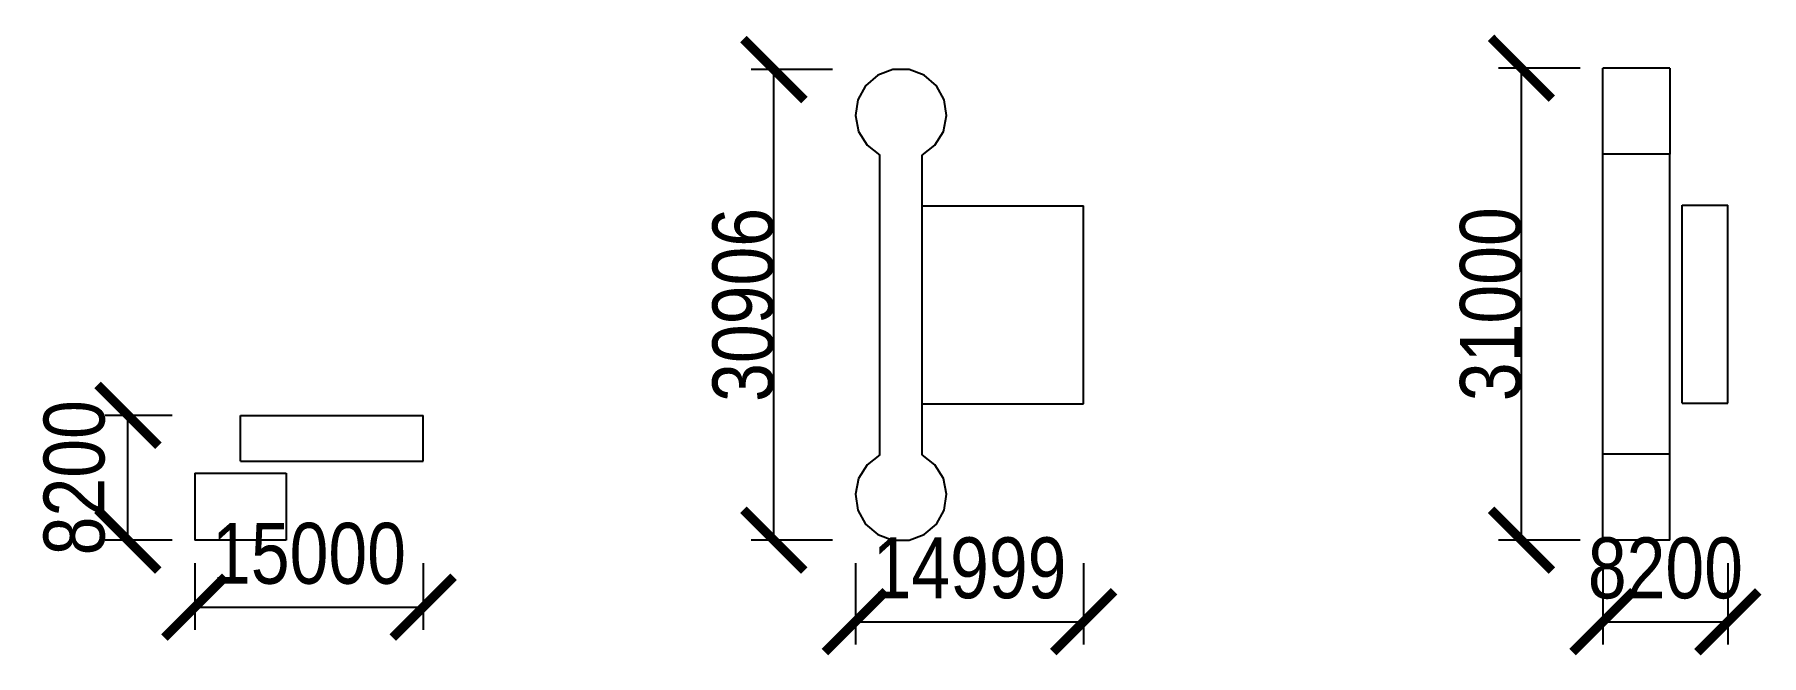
# Model space of a CAD drawing. Header units: millimetres. Extents: x -105 to 1029, y -76 to 332.
import ezdxf

# ---------------------------------------------------------------- set-up
doc = ezdxf.new("R2010")
doc.units = ezdxf.units.MM
doc.layers.add('DIM', color=5, linetype='Continuous')
doc.layers.add('OUTLINE', color=7, linetype='Continuous')
doc.styles.add('OpenSansCondensed-Light', font='OpenSansCondensed-Light.ttf')
doc.dimstyles.new('EZDXF', dxfattribs={"dimtxt": 0.25, "dimasz": 0.175, "dimexe": 0.375, "dimexo": 0.125, "dimgap": 0.1, "dimtad": 1, "dimlfac": 100, "dimzin": 12, "dimdsep": 46, "dimtxsty": 'OpenSansCondensed-Light', "dimblk": 'ARCHTICK', "dimcen": 2.5, "dimazin": 3, "dimtfac": 0.5, "dimtmove": 2, "dimatfit": 3})

# ---------------------------------------------------------------- blocks, each defined once
blk = doc.blocks.new('_ARCHTICK')
at = {"color": 0, "linetype": 'BYBLOCK', "const_width": 0.15}
blk.add_lwpolyline([(-0.5, -0.5), (0.5, 0.5)], dxfattribs=at)

msp = doc.modelspace()

# ---------------------------------------------------------------- linework, layer by layer
at = {"layer": 'OUTLINE'}
for points in [[(477.992, 252.998), (486.325, 259.499), (491.885, 268.487), (493.984, 278.846), (492.361, 289.289), (487.216, 298.521), (479.19, 305.397), (469.277, 309.062), (458.708, 309.062), (448.795, 305.397), (440.768, 298.521), (435.624, 289.289), (434, 278.846), (436.099, 268.487), (441.66, 259.499), (449.992, 252.998)], [(925.254, 253.467), (925.254, 257.236), (925.254, 261.005), (925.254, 264.774), (925.254, 268.542), (925.254, 272.311), (925.254, 276.08), (925.254, 279.849), (925.254, 283.618), (925.254, 287.387), (925.254, 291.156), (925.254, 294.925), (925.254, 298.693), (925.254, 302.462), (925.254, 306.231), (925.254, 310)], [(969.254, 310), (925.254, 310)], [(969.254, 310), (969.254, 306.231), (969.254, 302.462), (969.254, 298.693), (969.254, 294.925), (969.254, 291.156), (969.254, 287.387), (969.254, 283.618), (969.254, 279.849), (969.254, 276.08), (969.254, 272.311), (969.254, 268.542), (969.254, 264.774), (969.254, 261.005), (969.254, 257.236), (969.254, 253.467)], [(449.992, 56.064), (449.992, 252.998)], [(477.992, 56.064), (477.992, 252.998)], [(925.254, 56.533), (925.254, 253.467)], [(969.254, 253.467), (925.254, 253.467)], [(969.254, 56.533), (969.254, 253.467)], [(477.992, 219.531), (583.992, 219.531)], [(583.992, 89.531), (583.992, 219.531)], [(977.254, 90), (977.254, 220)], [(977.254, 220), (1007.254, 220)], [(1007.254, 90), (1007.254, 220)], [(30, 52), (30, 82)], [(30, 82), (150, 82)], [(150, 52), (150, 82)], [(477.992, 89.531), (583.992, 89.531)], [(977.254, 90), (1007.254, 90)], [(30, 52), (150, 52)], [(449.992, 56.064), (441.66, 49.562), (436.099, 40.575), (434, 30.216), (435.624, 19.773), (440.768, 10.541), (448.795, 3.665), (458.708, 0), (469.277, 0), (479.19, 3.665), (487.216, 10.541), (492.361, 19.773), (493.984, 30.216), (491.885, 40.575), (486.325, 49.562), (477.992, 56.064)], [(925.254, 0), (925.254, 3.769), (925.254, 7.538), (925.254, 11.307), (925.254, 15.075), (925.254, 18.844), (925.254, 22.613), (925.254, 26.382), (925.254, 30.151), (925.254, 33.92), (925.254, 37.689), (925.254, 41.458), (925.254, 45.226), (925.254, 48.995), (925.254, 52.764), (925.254, 56.533)], [(969.254, 56.533), (925.254, 56.533)], [(969.254, 0), (969.254, 3.769), (969.254, 7.538), (969.254, 11.307), (969.254, 15.075), (969.254, 18.844), (969.254, 22.613), (969.254, 26.382), (969.254, 30.151), (969.254, 33.92), (969.254, 37.689), (969.254, 41.458), (969.254, 45.226), (969.254, 48.995), (969.254, 52.764), (969.254, 56.533)], [(0, 44), (4, 44), (8, 44), (12, 44), (16, 44), (20, 44), (24, 44), (28, 44), (32, 44), (36, 44), (40, 44), (44, 44), (48, 44), (52, 44), (56, 44), (60, 44)], [(0, 44), (0, 0)], [(60, 44), (60, 0)], [(60, 0), (56, 0), (52, 0), (48, 0), (44, 0), (40, 0), (36, 0), (32, 0), (28, 0), (24, 0), (20, 0), (16, 0), (12, 0), (8, 0), (4, 0), (0, 0)], [(969.254, 0), (925.254, 0)]]:
    msp.add_lwpolyline(points, dxfattribs=at)

# ---------------------------------------------------------------- dimensions: what is measured, and where the dimension line sits
at = {"layer": 'DIM'}
for base, p1, p2 in [((380.456, 0), (434, 0), (434, 309.062)), ((871.654, 0), (925.254, 0), (925.254, 310)), ((-44, 0), (0, 0), (0, 82))]:
    msp.add_linear_dim(base=base, p1=p1, p2=p2, angle=90, dimstyle='EZDXF', override={"dimtxt": 40, "dimasz": 40, "dimexe": 15, "dimexo": 15, "dimdec": 0}, dxfattribs=at).render()
for base, p1, p2 in [((0, -44), (0, 0), (150, 0)), ((434, -53.544), (434, 0), (583.992, 0)), ((925.254, -53.6), (925.254, 0), (1007.254, 0))]:
    msp.add_linear_dim(base=base, p1=p1, p2=p2, dimstyle='EZDXF', override={"dimtxt": 40, "dimasz": 40, "dimexe": 15, "dimexo": 15, "dimdec": 0}, dxfattribs=at).render()

doc.saveas('drawing.dxf')
